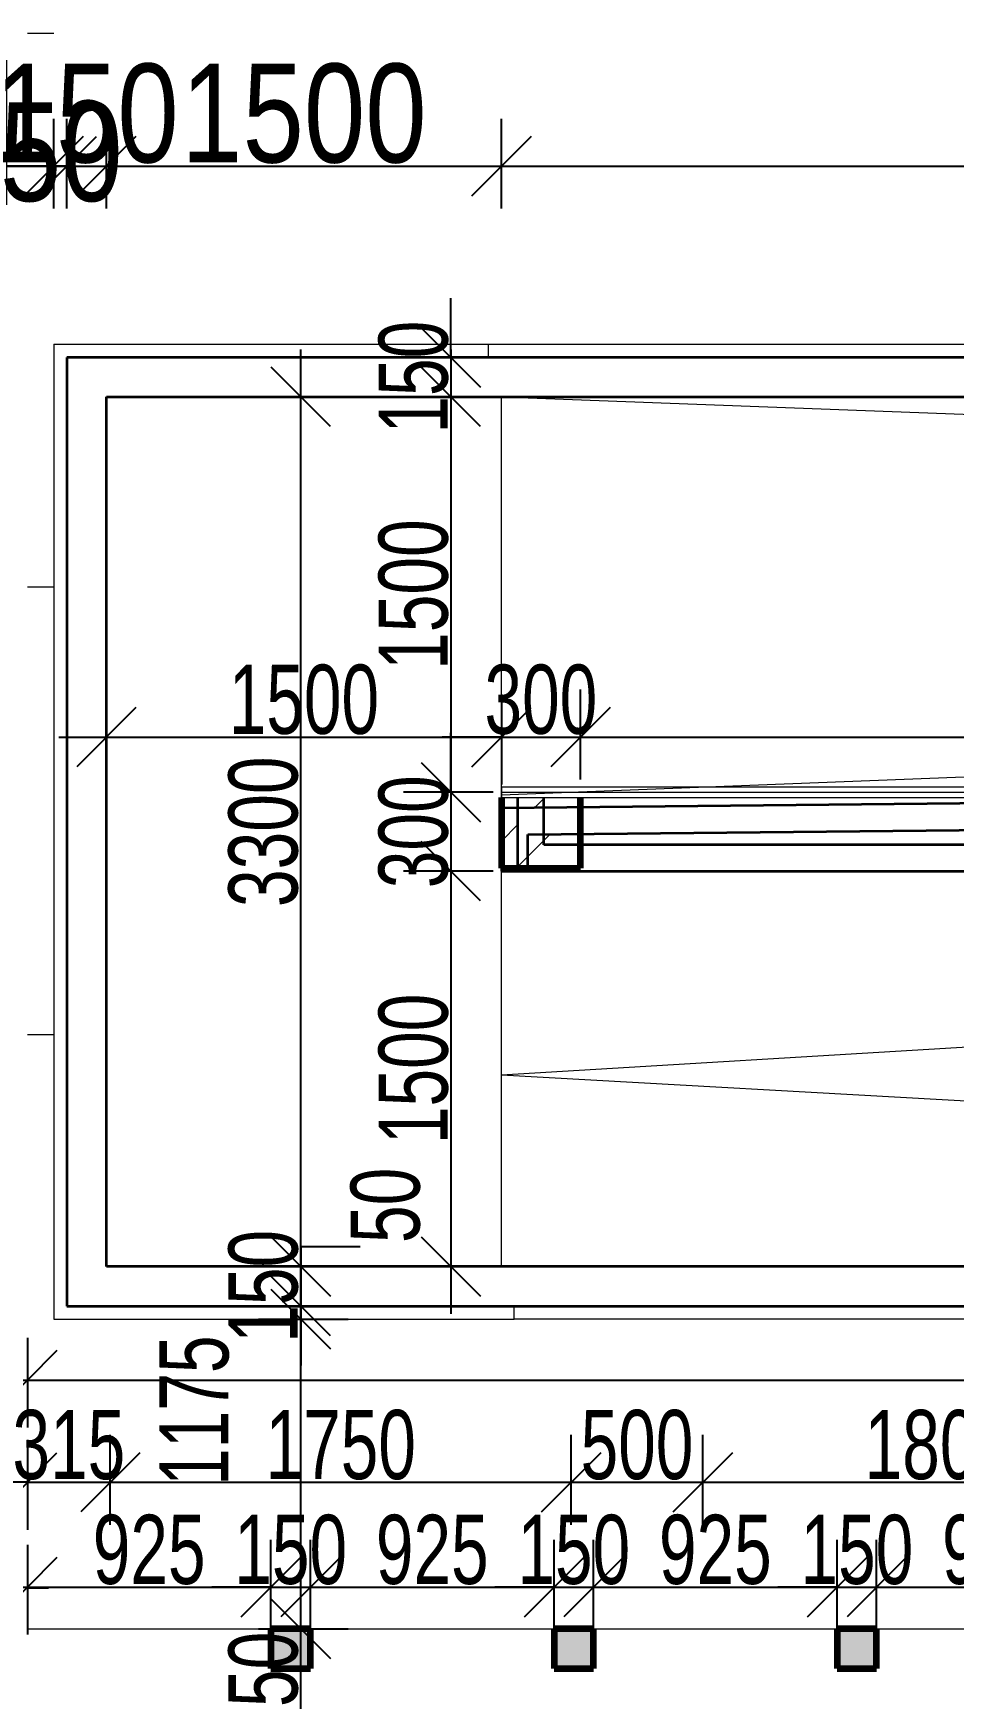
# Model space of a CAD drawing. Header units: millimetres. Extents: x -35190 to 411743, y -233114 to 23872.
# Drawn here: x 139557 to 143052, y 3459 to 9779 of the extents above; entities that cross this region are included whole.
import ezdxf

# ---------------------------------------------------------------- set-up
doc = ezdxf.new("R2010")
doc.units = ezdxf.units.MM
for name, color, linetype, lineweight in [('A-ANNO-DIMS', 211, 'Continuous', 9), ('A-DETL-THIN', 151, 'Continuous', 18), ('A-FLOR', 192, 'Continuous', 18), ('A-FLOR-HRAL', 11, 'Continuous', 18), ('A-GLAZ', 151, 'Continuous', 18), ('A-WALL', 113, 'Continuous', 18), ('A-WALL-PATT', 111, 'Continuous', 18), ('Q-CASE', 31, 'Continuous', 18)]:
    doc.layers.add(name, color=color, linetype=linetype, lineweight=lineweight)
doc.styles.add('Arial_3', font='arial.ttf', dxfattribs={"width": 0.8, "height": 375})
doc.styles.add('Arial_8', font='arial.ttf', dxfattribs={"width": 0.7, "height": 262.5})
doc.dimstyles.new('main_4_5mm_1', dxfattribs={"dimscale": 304.8, "dimtxt": 382.597275, "dimasz": 0.738189, "dimexe": 0.590551, "dimexo": 0.0625, "dimgap": 0.024606, "dimtad": 1, "dimdec": 0, "dimzin": 0, "dimdsep": 46, "dimtxsty": 'Arial_3', "dimblk1": 'OBLIQUE', "dimblk2": 'OBLIQUE', "dimsah": 1, "dimcen": 0.09, "dimdle": 0.590551, "dimazin": 0, "dimtfac": 1, "dimtdec": 4, "dimtix": 1, "dimtmove": 1, "dimatfit": 3, "dimfxl": 0.590551, "dimfxlon": 1, "dimtvp": 1, "dimtolj": 1, "dimtzin": 0, "dimarcsym": 2})
doc.dimstyles.new('main_4_5mm_2', dxfattribs={"dimscale": 304.8, "dimtxt": 382.597275, "dimasz": 0.738189, "dimexe": 0.590551, "dimexo": 0.0625, "dimgap": 0.024606, "dimtad": 1, "dimdec": 0, "dimzin": 0, "dimdsep": 46, "dimtxsty": 'Arial_3', "dimblk1": 'OBLIQUE', "dimblk2": 'OBLIQUE', "dimsah": 1, "dimcen": 0.09, "dimdle": 0.590551, "dimazin": 0, "dimtfac": 1, "dimtdec": 4, "dimtix": 1, "dimtmove": 0, "dimatfit": 3, "dimfxl": 0.590551, "dimfxlon": 1, "dimtvp": 1, "dimtolj": 1, "dimtzin": 0, "dimarcsym": 2})
doc.dimstyles.new('small_3_5mm', dxfattribs={"dimscale": 304.8, "dimtxt": 267.818092, "dimasz": 0.738189, "dimexe": 0.590551, "dimexo": 0.0625, "dimgap": 0.024606, "dimtad": 1, "dimdec": 0, "dimzin": 0, "dimdsep": 46, "dimtxsty": 'Arial_8', "dimblk1": 'OBLIQUE', "dimblk2": 'OBLIQUE', "dimsah": 1, "dimcen": 0.09, "dimdle": 0.590551, "dimazin": 0, "dimtfac": 1, "dimtdec": 4, "dimtix": 1, "dimtmove": 0, "dimatfit": 3, "dimfxl": 0.590551, "dimfxlon": 1, "dimtvp": 1, "dimtolj": 1, "dimtzin": 0, "dimarcsym": 2})
doc.dimstyles.new('small_3_5mm_1', dxfattribs={"dimscale": 304.8, "dimtxt": 267.818092, "dimasz": 0.738189, "dimexe": 0.590551, "dimexo": 0.0625, "dimgap": 0.024606, "dimtad": 1, "dimdec": 0, "dimzin": 0, "dimdsep": 46, "dimtxsty": 'Arial_8', "dimblk1": 'OBLIQUE', "dimblk2": 'OBLIQUE', "dimsah": 1, "dimcen": 0.09, "dimdle": 0.590551, "dimazin": 0, "dimtfac": 1, "dimtdec": 4, "dimtix": 1, "dimtmove": 1, "dimatfit": 3, "dimfxl": 0.590551, "dimfxlon": 1, "dimtvp": 1, "dimtolj": 1, "dimtzin": 0, "dimarcsym": 2})

# ---------------------------------------------------------------- blocks, each defined once
blk = doc.blocks.new('Sliding - 2L - SL2_1 X 1_8-416756-FIRST FLOOR')
at = {"layer": 'A-GLAZ'}
for p, q in [((-723.8, 112.5), (-723.8, 212.5)), ((1376.2, 112.5), (1376.2, 212.5)), ((1326.2, 35), (-673.8, 35)), ((-673.8, -35), (1326.2, -35)), ((-723.8, -112.5), (-723.8, -192.5)), ((1376.2, -112.5), (1376.2, -212.5))]:
    blk.add_line(p, q, dxfattribs=at)
at = {"layer": 'A-GLAZ', "lineweight": 25}
for p, q in [((326.2, -75), (326.2, 72.5)), ((-673.8, 35), (-723.8, 35)), ((-673.8, -35), (-673.8, 35)), ((1376.2, 35), (1326.2, 35)), ((1326.2, -35), (1326.2, 35)), ((-723.8, -35), (-673.8, -35)), ((1326.2, -35), (1376.2, -35))]:
    blk.add_line(p, q, dxfattribs=at)
blk = doc.blocks.new('Top Rail Type - Top Rail_Internal_-623587-FIRST FLOOR')
at = {"layer": 'A-FLOR-HRAL'}
for p, q in [((1223.9, 10179.7), (1223.9, 10139.7)), ((1223.9, 10179.7), (21103.9, 10179.7)), ((1223.9, 10139.7), (21103.9, 10139.7))]:
    blk.add_line(p, q, dxfattribs=at)
blk = doc.blocks.new('Casework 2 - Casework 2-644764-FIRST FLOOR')
at = {"layer": 'Q-CASE'}
for p, q in [((-476.1, 11859.7), (1174, 11859.7)), ((-476.1, 11859.7), (-476.1, 8159.7)), ((1174, 11859.7), (21055, 11859.7)), ((1174, 11859.7), (1174, 11809.7)), ((-476.1, 8159.7), (1272.8, 8159.7)), ((1272.8, 8159.7), (1272.8, 8209.7)), ((4696.3, 8159.7), (1272.8, 8159.7))]:
    blk.add_line(p, q, dxfattribs=at)
at = {"layer": 'Q-CASE', "lineweight": 35}
for p, q in [((8805.4, 11809.7), (-426.1, 11809.7)), ((-426.1, 11809.7), (-426.1, 8209.7)), ((-276.1, 8359.7), (-276.1, 11659.7)), ((-276.1, 11659.7), (8805.4, 11659.7)), ((5280.4, 10139.7), (1223.9, 10099.3)), ((1284.6, 10139.7), (1284.6, 9859.7)), ((1385.1, 9959.7), (1385.1, 10139.7)), ((1223.9, 10099.3), (1223.9, 9859.7)), ((1323.9, 9999.8), (8890.4, 10075.1)), ((1323.9, 9859.7), (1323.9, 9999.8)), ((4696.3, 9959.7), (1385.1, 9959.7)), ((1223.9, 9859.7), (1323.9, 9859.7)), ((1284.6, 9859.7), (5198.8, 9859.7)), ((5198.8, 8359.7), (-276.1, 8359.7)), ((-426.1, 8209.7), (4696.3, 8209.7))]:
    blk.add_line(p, q, dxfattribs=at)
blk = doc.blocks.new('_Oblique')
at = {"color": 0, "linetype": 'ByBlock', "lineweight": -2}
blk.add_line((-0.5, -0.5), (0.5, 0.5), dxfattribs=at)
blk = doc.blocks.new('*D4017')
at = {"layer": 'A-ANNO-DIMS', "color": 0, "lineweight": -2, "transparency": 16777216}
for p, q in [((139534.4, 4829.2), (139534.4, 4488.3)), ((147984.4, 4829.2), (147984.4, 4488.3)), ((139354.4, 4668.3), (148164.4, 4668.3))]:
    blk.add_line(p, q, dxfattribs=at)
at = {"layer": 'Defpoints', "color": 0, "transparency": 16777216}
for p in [(139534.4, 4848.3), (147984.4, 4848.3), (147984.4, 4668.3)]:
    blk.add_point(p, dxfattribs=at)
at = {"layer": 'A-ANNO-DIMS', "color": 0, "lineweight": -2, "transparency": 16777216, "xscale": 224.9999999999999, "yscale": 224.9999999999999, "zscale": 224.9999999999999, "rotation": 180}
blk.add_blockref('_Oblique', (139534.4, 4668.3), dxfattribs=at)
at = {"layer": 'A-ANNO-DIMS', "color": 0, "lineweight": -2, "transparency": 16777216, "xscale": 224.9999999999999, "yscale": 224.9999999999999, "zscale": 224.9999999999999}
blk.add_blockref('_Oblique', (147984.4, 4668.3), dxfattribs=at)
at = {"layer": 'A-ANNO-DIMS', "color": 0, "transparency": 16777216, "insert": (143759.4, 4809.8), "char_height": 262.5, "width": 672.429, "attachment_point": 5, "style": 'Arial_8'}
blk.add_mtext('\\A1;8450', dxfattribs=at)
blk = doc.blocks.new('*D4027')
at = {"layer": 'A-ANNO-DIMS', "color": 0, "lineweight": -2, "transparency": 16777216}
for p, q in [((140459.4, 3721.6), (140459.4, 4062.5)), ((139534.4, 4043.5), (139534.4, 3702.5)), ((139354.4, 3882.5), (140639.4, 3882.5))]:
    blk.add_line(p, q, dxfattribs=at)
at = {"layer": 'Defpoints', "color": 0, "transparency": 16777216}
for p in [(139534.4, 4062.5), (140459.4, 3882.5), (140459.4, 3702.5)]:
    blk.add_point(p, dxfattribs=at)
at = {"layer": 'A-ANNO-DIMS', "color": 0, "lineweight": -2, "transparency": 16777216, "xscale": 224.9999999999999, "yscale": 224.9999999999999, "zscale": 224.9999999999999, "rotation": 180}
blk.add_blockref('_Oblique', (139534.4, 3882.5), dxfattribs=at)
at = {"layer": 'A-ANNO-DIMS', "color": 0, "lineweight": -2, "transparency": 16777216, "xscale": 224.9999999999999, "yscale": 224.9999999999999, "zscale": 224.9999999999999}
blk.add_blockref('_Oblique', (140459.4, 3882.5), dxfattribs=at)
at = {"layer": 'A-ANNO-DIMS', "color": 0, "transparency": 16777216, "insert": (139996.9, 4024), "char_height": 262.5, "width": 504.322, "attachment_point": 5, "style": 'Arial_8'}
blk.add_mtext('\\A1;925', dxfattribs=at)
blk = doc.blocks.new('*D4028')
at = {"layer": 'A-ANNO-DIMS', "color": 0, "lineweight": -2, "transparency": 16777216}
for p, q in [((140459.4, 3721.6), (140459.4, 4062.5)), ((140609.4, 3721.6), (140609.4, 4062.5)), ((140459.4, 3882.5), (140234.4, 3882.5)), ((140459.4, 3882.5), (140609.4, 3882.5)), ((140609.4, 3882.5), (140834.4, 3882.5))]:
    blk.add_line(p, q, dxfattribs=at)
at = {"layer": 'Defpoints', "color": 0, "transparency": 16777216}
for p in [(140609.4, 3882.5), (140459.4, 3702.5), (140609.4, 3702.5)]:
    blk.add_point(p, dxfattribs=at)
at = {"layer": 'A-ANNO-DIMS', "color": 0, "lineweight": -2, "transparency": 16777216, "xscale": 224.9999999999999, "yscale": 224.9999999999999, "zscale": 224.9999999999999}
blk.add_blockref('_Oblique', (140459.4, 3882.5), dxfattribs=at)
at = {"layer": 'A-ANNO-DIMS', "color": 0, "lineweight": -2, "transparency": 16777216, "xscale": 224.9999999999999, "yscale": 224.9999999999999, "zscale": 224.9999999999999, "rotation": 180}
blk.add_blockref('_Oblique', (140609.4, 3882.5), dxfattribs=at)
at = {"layer": 'A-ANNO-DIMS', "color": 0, "transparency": 16777216, "insert": (140534.4, 4024), "char_height": 262.5, "width": 504.322, "attachment_point": 5, "style": 'Arial_8'}
blk.add_mtext('\\A1;150', dxfattribs=at)
blk = doc.blocks.new('*D4029')
at = {"layer": 'A-ANNO-DIMS', "color": 0, "lineweight": -2, "transparency": 16777216}
for p, q in [((140609.4, 3721.6), (140609.4, 4062.5)), ((141534.4, 3721.6), (141534.4, 4062.5)), ((140429.4, 3882.5), (141714.4, 3882.5))]:
    blk.add_line(p, q, dxfattribs=at)
at = {"layer": 'Defpoints', "color": 0, "transparency": 16777216}
for p in [(141534.4, 3882.5), (140609.4, 3702.5), (141534.4, 3702.5)]:
    blk.add_point(p, dxfattribs=at)
at = {"layer": 'A-ANNO-DIMS', "color": 0, "lineweight": -2, "transparency": 16777216, "xscale": 224.9999999999999, "yscale": 224.9999999999999, "zscale": 224.9999999999999, "rotation": 180}
blk.add_blockref('_Oblique', (140609.4, 3882.5), dxfattribs=at)
at = {"layer": 'A-ANNO-DIMS', "color": 0, "lineweight": -2, "transparency": 16777216, "xscale": 224.9999999999999, "yscale": 224.9999999999999, "zscale": 224.9999999999999}
blk.add_blockref('_Oblique', (141534.4, 3882.5), dxfattribs=at)
at = {"layer": 'A-ANNO-DIMS', "color": 0, "transparency": 16777216, "insert": (141071.9, 4024), "char_height": 262.5, "width": 504.322, "attachment_point": 5, "style": 'Arial_8'}
blk.add_mtext('\\A1;925', dxfattribs=at)
blk = doc.blocks.new('*D4030')
at = {"layer": 'A-ANNO-DIMS', "color": 0, "lineweight": -2, "transparency": 16777216}
for p, q in [((141534.4, 3721.6), (141534.4, 4062.5)), ((141684.4, 3721.6), (141684.4, 4062.5)), ((141534.4, 3882.5), (141309.4, 3882.5)), ((141534.4, 3882.5), (141684.4, 3882.5)), ((141684.4, 3882.5), (141909.4, 3882.5))]:
    blk.add_line(p, q, dxfattribs=at)
at = {"layer": 'Defpoints', "color": 0, "transparency": 16777216}
for p in [(141684.4, 3882.5), (141534.4, 3702.5), (141684.4, 3702.5)]:
    blk.add_point(p, dxfattribs=at)
at = {"layer": 'A-ANNO-DIMS', "color": 0, "lineweight": -2, "transparency": 16777216, "xscale": 224.9999999999999, "yscale": 224.9999999999999, "zscale": 224.9999999999999}
blk.add_blockref('_Oblique', (141534.4, 3882.5), dxfattribs=at)
at = {"layer": 'A-ANNO-DIMS', "color": 0, "lineweight": -2, "transparency": 16777216, "xscale": 224.9999999999999, "yscale": 224.9999999999999, "zscale": 224.9999999999999, "rotation": 180}
blk.add_blockref('_Oblique', (141684.4, 3882.5), dxfattribs=at)
at = {"layer": 'A-ANNO-DIMS', "color": 0, "transparency": 16777216, "insert": (141609.4, 4024), "char_height": 262.5, "width": 504.322, "attachment_point": 5, "style": 'Arial_8'}
blk.add_mtext('\\A1;150', dxfattribs=at)
blk = doc.blocks.new('*D4031')
at = {"layer": 'A-ANNO-DIMS', "color": 0, "lineweight": -2, "transparency": 16777216}
for p, q in [((141684.4, 3721.6), (141684.4, 4062.5)), ((142609.4, 3721.6), (142609.4, 4062.5)), ((141504.4, 3882.5), (142789.4, 3882.5))]:
    blk.add_line(p, q, dxfattribs=at)
at = {"layer": 'Defpoints', "color": 0, "transparency": 16777216}
for p in [(142609.4, 3882.5), (141684.4, 3702.5), (142609.4, 3702.5)]:
    blk.add_point(p, dxfattribs=at)
at = {"layer": 'A-ANNO-DIMS', "color": 0, "lineweight": -2, "transparency": 16777216, "xscale": 224.9999999999999, "yscale": 224.9999999999999, "zscale": 224.9999999999999, "rotation": 180}
blk.add_blockref('_Oblique', (141684.4, 3882.5), dxfattribs=at)
at = {"layer": 'A-ANNO-DIMS', "color": 0, "lineweight": -2, "transparency": 16777216, "xscale": 224.9999999999999, "yscale": 224.9999999999999, "zscale": 224.9999999999999}
blk.add_blockref('_Oblique', (142609.4, 3882.5), dxfattribs=at)
at = {"layer": 'A-ANNO-DIMS', "color": 0, "transparency": 16777216, "insert": (142146.9, 4024), "char_height": 262.5, "width": 504.322, "attachment_point": 5, "style": 'Arial_8'}
blk.add_mtext('\\A1;925', dxfattribs=at)
blk = doc.blocks.new('*D4032')
at = {"layer": 'A-ANNO-DIMS', "color": 0, "lineweight": -2, "transparency": 16777216}
for p, q in [((142609.4, 3721.6), (142609.4, 4062.5)), ((142759.4, 3721.6), (142759.4, 4062.5)), ((142609.4, 3882.5), (142384.4, 3882.5)), ((142609.4, 3882.5), (142759.4, 3882.5)), ((142759.4, 3882.5), (142984.4, 3882.5))]:
    blk.add_line(p, q, dxfattribs=at)
at = {"layer": 'Defpoints', "color": 0, "transparency": 16777216}
for p in [(142759.4, 3882.5), (142609.4, 3702.5), (142759.4, 3702.5)]:
    blk.add_point(p, dxfattribs=at)
at = {"layer": 'A-ANNO-DIMS', "color": 0, "lineweight": -2, "transparency": 16777216, "xscale": 224.9999999999999, "yscale": 224.9999999999999, "zscale": 224.9999999999999}
blk.add_blockref('_Oblique', (142609.4, 3882.5), dxfattribs=at)
at = {"layer": 'A-ANNO-DIMS', "color": 0, "lineweight": -2, "transparency": 16777216, "xscale": 224.9999999999999, "yscale": 224.9999999999999, "zscale": 224.9999999999999, "rotation": 180}
blk.add_blockref('_Oblique', (142759.4, 3882.5), dxfattribs=at)
at = {"layer": 'A-ANNO-DIMS', "color": 0, "transparency": 16777216, "insert": (142684.4, 4024), "char_height": 262.5, "width": 504.322, "attachment_point": 5, "style": 'Arial_8'}
blk.add_mtext('\\A1;150', dxfattribs=at)
blk = doc.blocks.new('*D4033')
at = {"layer": 'A-ANNO-DIMS', "color": 0, "lineweight": -2, "transparency": 16777216}
for p, q in [((142759.4, 3721.6), (142759.4, 4062.5)), ((143684.4, 3721.6), (143684.4, 4062.5)), ((142579.4, 3882.5), (143864.4, 3882.5))]:
    blk.add_line(p, q, dxfattribs=at)
at = {"layer": 'Defpoints', "color": 0, "transparency": 16777216}
for p in [(143684.4, 3882.5), (142759.4, 3702.5), (143684.4, 3702.5)]:
    blk.add_point(p, dxfattribs=at)
at = {"layer": 'A-ANNO-DIMS', "color": 0, "lineweight": -2, "transparency": 16777216, "xscale": 224.9999999999999, "yscale": 224.9999999999999, "zscale": 224.9999999999999, "rotation": 180}
blk.add_blockref('_Oblique', (142759.4, 3882.5), dxfattribs=at)
at = {"layer": 'A-ANNO-DIMS', "color": 0, "lineweight": -2, "transparency": 16777216, "xscale": 224.9999999999999, "yscale": 224.9999999999999, "zscale": 224.9999999999999}
blk.add_blockref('_Oblique', (143684.4, 3882.5), dxfattribs=at)
at = {"layer": 'A-ANNO-DIMS', "color": 0, "transparency": 16777216, "insert": (143221.9, 4024), "char_height": 262.5, "width": 504.322, "attachment_point": 5, "style": 'Arial_8'}
blk.add_mtext('\\A1;925', dxfattribs=at)
blk = doc.blocks.new('*D4042')
at = {"layer": 'A-ANNO-DIMS', "color": 0, "lineweight": -2, "transparency": 16777216}
for p, q in [((139534.4, 4441.3), (139534.4, 4100.4)), ((139849.4, 4119.4), (139849.4, 4460.4)), ((139534.4, 4280.4), (139309.4, 4280.4)), ((139534.4, 4280.4), (139849.4, 4280.4)), ((139849.4, 4280.4), (140074.4, 4280.4))]:
    blk.add_line(p, q, dxfattribs=at)
at = {"layer": 'Defpoints', "color": 0, "transparency": 16777216}
for p in [(139534.4, 4460.4), (139849.4, 4280.4), (139849.4, 4100.4)]:
    blk.add_point(p, dxfattribs=at)
at = {"layer": 'A-ANNO-DIMS', "color": 0, "lineweight": -2, "transparency": 16777216, "xscale": 224.9999999999999, "yscale": 224.9999999999999, "zscale": 224.9999999999999}
blk.add_blockref('_Oblique', (139534.4, 4280.4), dxfattribs=at)
at = {"layer": 'A-ANNO-DIMS', "color": 0, "lineweight": -2, "transparency": 16777216, "xscale": 224.9999999999999, "yscale": 224.9999999999999, "zscale": 224.9999999999999, "rotation": 180}
blk.add_blockref('_Oblique', (139849.4, 4280.4), dxfattribs=at)
at = {"layer": 'A-ANNO-DIMS', "color": 0, "transparency": 16777216, "insert": (139691.9, 4422), "char_height": 262.5, "width": 504.322, "attachment_point": 5, "style": 'Arial_8'}
blk.add_mtext('\\A1;315', dxfattribs=at)
blk = doc.blocks.new('*D4043')
at = {"layer": 'A-ANNO-DIMS', "color": 0, "lineweight": -2, "transparency": 16777216}
for p, q in [((139849.4, 4119.4), (139849.4, 4460.4)), ((141599.4, 4119.4), (141599.4, 4460.4)), ((139669.4, 4280.4), (141779.4, 4280.4))]:
    blk.add_line(p, q, dxfattribs=at)
at = {"layer": 'Defpoints', "color": 0, "transparency": 16777216}
for p in [(141599.4, 4280.4), (139849.4, 4100.4), (141599.4, 4100.4)]:
    blk.add_point(p, dxfattribs=at)
at = {"layer": 'A-ANNO-DIMS', "color": 0, "lineweight": -2, "transparency": 16777216, "xscale": 224.9999999999999, "yscale": 224.9999999999999, "zscale": 224.9999999999999, "rotation": 180}
blk.add_blockref('_Oblique', (139849.4, 4280.4), dxfattribs=at)
at = {"layer": 'A-ANNO-DIMS', "color": 0, "lineweight": -2, "transparency": 16777216, "xscale": 224.9999999999999, "yscale": 224.9999999999999, "zscale": 224.9999999999999}
blk.add_blockref('_Oblique', (141599.4, 4280.4), dxfattribs=at)
at = {"layer": 'A-ANNO-DIMS', "color": 0, "transparency": 16777216, "insert": (140724.4, 4421.9), "char_height": 262.5, "width": 672.429, "attachment_point": 5, "style": 'Arial_8'}
blk.add_mtext('\\A1;1750', dxfattribs=at)
blk = doc.blocks.new('*D4044')
at = {"layer": 'A-ANNO-DIMS', "color": 0, "lineweight": -2, "transparency": 16777216}
for p, q in [((141599.4, 4119.4), (141599.4, 4460.4)), ((142099.4, 4119.4), (142099.4, 4460.4)), ((141419.4, 4280.4), (142279.4, 4280.4))]:
    blk.add_line(p, q, dxfattribs=at)
at = {"layer": 'Defpoints', "color": 0, "transparency": 16777216}
for p in [(142099.4, 4280.4), (141599.4, 4100.4), (142099.4, 4100.4)]:
    blk.add_point(p, dxfattribs=at)
at = {"layer": 'A-ANNO-DIMS', "color": 0, "lineweight": -2, "transparency": 16777216, "xscale": 224.9999999999999, "yscale": 224.9999999999999, "zscale": 224.9999999999999, "rotation": 180}
blk.add_blockref('_Oblique', (141599.4, 4280.4), dxfattribs=at)
at = {"layer": 'A-ANNO-DIMS', "color": 0, "lineweight": -2, "transparency": 16777216, "xscale": 224.9999999999999, "yscale": 224.9999999999999, "zscale": 224.9999999999999}
blk.add_blockref('_Oblique', (142099.4, 4280.4), dxfattribs=at)
at = {"layer": 'A-ANNO-DIMS', "color": 0, "transparency": 16777216, "insert": (141849.4, 4421.9), "char_height": 262.5, "width": 504.322, "attachment_point": 5, "style": 'Arial_8'}
blk.add_mtext('\\A1;500', dxfattribs=at)
blk = doc.blocks.new('*D4045')
at = {"layer": 'A-ANNO-DIMS', "color": 0, "lineweight": -2, "transparency": 16777216}
for p, q in [((142099.4, 4119.4), (142099.4, 4460.4)), ((143899.4, 4119.4), (143899.4, 4460.4)), ((141919.4, 4280.4), (144079.4, 4280.4))]:
    blk.add_line(p, q, dxfattribs=at)
at = {"layer": 'Defpoints', "color": 0, "transparency": 16777216}
for p in [(143899.4, 4280.4), (142099.4, 4100.4), (143899.4, 4100.4)]:
    blk.add_point(p, dxfattribs=at)
at = {"layer": 'A-ANNO-DIMS', "color": 0, "lineweight": -2, "transparency": 16777216, "xscale": 224.9999999999999, "yscale": 224.9999999999999, "zscale": 224.9999999999999, "rotation": 180}
blk.add_blockref('_Oblique', (142099.4, 4280.4), dxfattribs=at)
at = {"layer": 'A-ANNO-DIMS', "color": 0, "lineweight": -2, "transparency": 16777216, "xscale": 224.9999999999999, "yscale": 224.9999999999999, "zscale": 224.9999999999999}
blk.add_blockref('_Oblique', (143899.4, 4280.4), dxfattribs=at)
at = {"layer": 'A-ANNO-DIMS', "color": 0, "transparency": 16777216, "insert": (142999.4, 4421.9), "char_height": 262.5, "width": 672.429, "attachment_point": 5, "style": 'Arial_8'}
blk.add_mtext('\\A1;1800', dxfattribs=at)
blk = doc.blocks.new('*D4049')
at = {"layer": 'A-ANNO-DIMS', "color": 0, "lineweight": -2, "transparency": 16777216}
for p, q in [((139634.4, 9114.1), (139634.4, 9455)), ((139684.4, 9114.1), (139684.4, 9455)), ((139454.4, 9275), (139864.4, 9275))]:
    blk.add_line(p, q, dxfattribs=at)
at = {"layer": 'Defpoints', "color": 0, "transparency": 16777216}
for p in [(139684.4, 9275), (139634.4, 9095), (139684.4, 9095)]:
    blk.add_point(p, dxfattribs=at)
at = {"layer": 'A-ANNO-DIMS', "color": 0, "lineweight": -2, "transparency": 16777216, "xscale": 224.9999999999999, "yscale": 224.9999999999999, "zscale": 224.9999999999999, "rotation": 180}
blk.add_blockref('_Oblique', (139634.4, 9275), dxfattribs=at)
at = {"layer": 'A-ANNO-DIMS', "color": 0, "lineweight": -2, "transparency": 16777216, "xscale": 224.9999999999999, "yscale": 224.9999999999999, "zscale": 224.9999999999999}
blk.add_blockref('_Oblique', (139684.4, 9275), dxfattribs=at)
at = {"layer": 'A-ANNO-DIMS', "color": 0, "transparency": 16777216, "insert": (139429.8, 9517.5), "char_height": 375, "width": 550.94, "attachment_point": 1, "line_spacing_factor": 0.941778, "style": 'Arial_3'}
blk.add_mtext('\\A1;50', dxfattribs=at)
blk = doc.blocks.new('*D4050')
at = {"layer": 'A-ANNO-DIMS', "color": 0, "lineweight": -2, "transparency": 16777216}
for p, q in [((139684.4, 9114.1), (139684.4, 9455)), ((139834.4, 9114.1), (139834.4, 9455)), ((139684.4, 9275), (139459.4, 9275)), ((139684.4, 9275), (139834.4, 9275)), ((139834.4, 9275), (140059.4, 9275))]:
    blk.add_line(p, q, dxfattribs=at)
at = {"layer": 'Defpoints', "color": 0, "transparency": 16777216}
for p in [(139834.4, 9275), (139684.4, 9095), (139834.4, 9095)]:
    blk.add_point(p, dxfattribs=at)
at = {"layer": 'A-ANNO-DIMS', "color": 0, "lineweight": -2, "transparency": 16777216, "xscale": 224.9999999999999, "yscale": 224.9999999999999, "zscale": 224.9999999999999}
blk.add_blockref('_Oblique', (139684.4, 9275), dxfattribs=at)
at = {"layer": 'A-ANNO-DIMS', "color": 0, "lineweight": -2, "transparency": 16777216, "xscale": 224.9999999999999, "yscale": 224.9999999999999, "zscale": 224.9999999999999, "rotation": 180}
blk.add_blockref('_Oblique', (139834.4, 9275), dxfattribs=at)
at = {"layer": 'A-ANNO-DIMS', "color": 0, "transparency": 16777216, "insert": (139759.4, 9474), "char_height": 375, "width": 826.41, "attachment_point": 5, "style": 'Arial_3'}
blk.add_mtext('\\A1;150', dxfattribs=at)
blk = doc.blocks.new('*D4051')
at = {"layer": 'A-ANNO-DIMS', "color": 0, "lineweight": -2, "transparency": 16777216}
for p, q in [((139834.4, 9114.1), (139834.4, 9455)), ((141334.4, 9114.1), (141334.4, 9455)), ((139654.4, 9275), (141514.4, 9275))]:
    blk.add_line(p, q, dxfattribs=at)
at = {"layer": 'Defpoints', "color": 0, "transparency": 16777216}
for p in [(141334.4, 9275), (139834.4, 9095), (141334.4, 9095)]:
    blk.add_point(p, dxfattribs=at)
at = {"layer": 'A-ANNO-DIMS', "color": 0, "lineweight": -2, "transparency": 16777216, "xscale": 224.9999999999999, "yscale": 224.9999999999999, "zscale": 224.9999999999999, "rotation": 180}
blk.add_blockref('_Oblique', (139834.4, 9275), dxfattribs=at)
at = {"layer": 'A-ANNO-DIMS', "color": 0, "lineweight": -2, "transparency": 16777216, "xscale": 224.9999999999999, "yscale": 224.9999999999999, "zscale": 224.9999999999999}
blk.add_blockref('_Oblique', (141334.4, 9275), dxfattribs=at)
at = {"layer": 'A-ANNO-DIMS', "color": 0, "transparency": 16777216, "insert": (140584.4, 9474), "char_height": 375, "width": 1101.88, "attachment_point": 5, "style": 'Arial_3'}
blk.add_mtext('\\A1;1500', dxfattribs=at)
blk = doc.blocks.new('*D4052')
at = {"layer": 'A-ANNO-DIMS', "color": 0, "lineweight": -2, "transparency": 16777216}
for p, q in [((141334.4, 9114.1), (141334.4, 9455)), ((161214.4, 9114.1), (161214.4, 9455)), ((141154.4, 9275), (161394.4, 9275))]:
    blk.add_line(p, q, dxfattribs=at)
at = {"layer": 'Defpoints', "color": 0, "transparency": 16777216}
for p in [(161214.4, 9275), (141334.4, 9095), (161214.4, 9095)]:
    blk.add_point(p, dxfattribs=at)
at = {"layer": 'A-ANNO-DIMS', "color": 0, "lineweight": -2, "transparency": 16777216, "xscale": 224.9999999999999, "yscale": 224.9999999999999, "zscale": 224.9999999999999, "rotation": 180}
blk.add_blockref('_Oblique', (141334.4, 9275), dxfattribs=at)
at = {"layer": 'A-ANNO-DIMS', "color": 0, "lineweight": -2, "transparency": 16777216, "xscale": 224.9999999999999, "yscale": 224.9999999999999, "zscale": 224.9999999999999}
blk.add_blockref('_Oblique', (161214.4, 9275), dxfattribs=at)
at = {"layer": 'A-ANNO-DIMS', "color": 0, "transparency": 16777216, "insert": (151274.4, 9474), "char_height": 375, "width": 1377.35, "attachment_point": 5, "style": 'Arial_3'}
blk.add_mtext('\\A1;19880', dxfattribs=at)
blk = doc.blocks.new('*D4055')
at = {"layer": 'A-ANNO-DIMS', "color": 0, "lineweight": -2, "transparency": 16777216}
for p, q in [((141142.7, 8549.3), (141142.7, 8774.3)), ((141303.6, 8549.3), (140962.7, 8549.3)), ((141142.7, 8549.3), (141142.7, 8399.3)), ((141303.6, 8399.3), (140962.7, 8399.3)), ((141142.7, 8399.3), (141142.7, 8174.3))]:
    blk.add_line(p, q, dxfattribs=at)
at = {"layer": 'Defpoints', "color": 0, "transparency": 16777216}
for p in [(141322.7, 8549.3), (141142.7, 8399.3), (141322.7, 8399.3)]:
    blk.add_point(p, dxfattribs=at)
at = {"layer": 'A-ANNO-DIMS', "color": 0, "lineweight": -2, "transparency": 16777216, "xscale": 224.9999999999999, "yscale": 224.9999999999999, "zscale": 224.9999999999999}
for p, rotation in [((141142.7, 8549.3), 270), ((141142.7, 8399.3), 90)]:
    blk.add_blockref('_Oblique', p, dxfattribs=dict(at, rotation=rotation))
at = {"layer": 'A-ANNO-DIMS', "color": 0, "transparency": 16777216, "insert": (141001.2, 8474.3), "char_height": 262.5, "width": 504.322, "attachment_point": 5, "rotation": 90, "style": 'Arial_8'}
blk.add_mtext('\\A1;150', dxfattribs=at)
blk = doc.blocks.new('*D4056')
at = {"layer": 'A-ANNO-DIMS', "color": 0, "lineweight": -2, "transparency": 16777216}
for p, q in [((141142.7, 8579.3), (141142.7, 6719.3)), ((141303.6, 8399.3), (140962.7, 8399.3)), ((141303.6, 6899.3), (140962.7, 6899.3))]:
    blk.add_line(p, q, dxfattribs=at)
at = {"layer": 'Defpoints', "color": 0, "transparency": 16777216}
for p in [(141322.7, 8399.3), (141142.7, 6899.3), (141322.7, 6899.3)]:
    blk.add_point(p, dxfattribs=at)
at = {"layer": 'A-ANNO-DIMS', "color": 0, "lineweight": -2, "transparency": 16777216, "xscale": 224.9999999999999, "yscale": 224.9999999999999, "zscale": 224.9999999999999}
for p, rotation in [((141142.7, 8399.3), 90), ((141142.7, 6899.3), 270)]:
    blk.add_blockref('_Oblique', p, dxfattribs=dict(at, rotation=rotation))
at = {"layer": 'A-ANNO-DIMS', "color": 0, "transparency": 16777216, "insert": (141001.2, 7649.3), "char_height": 262.5, "width": 672.429, "attachment_point": 5, "rotation": 90, "style": 'Arial_8'}
blk.add_mtext('\\A1;1500', dxfattribs=at)
blk = doc.blocks.new('*D4057')
at = {"layer": 'A-ANNO-DIMS', "color": 0, "lineweight": -2, "transparency": 16777216}
for p, q in [((141142.7, 6899.3), (141142.7, 7124.3)), ((141303.6, 6899.3), (140962.7, 6899.3)), ((141142.7, 6899.3), (141142.7, 6599.3)), ((141303.6, 6599.3), (140962.7, 6599.3)), ((141142.7, 6599.3), (141142.7, 6374.3))]:
    blk.add_line(p, q, dxfattribs=at)
at = {"layer": 'Defpoints', "color": 0, "transparency": 16777216}
for p in [(141322.7, 6899.3), (141142.7, 6599.3), (141322.7, 6599.3)]:
    blk.add_point(p, dxfattribs=at)
at = {"layer": 'A-ANNO-DIMS', "color": 0, "lineweight": -2, "transparency": 16777216, "xscale": 224.9999999999999, "yscale": 224.9999999999999, "zscale": 224.9999999999999}
for p, rotation in [((141142.7, 6899.3), 270), ((141142.7, 6599.3), 90)]:
    blk.add_blockref('_Oblique', p, dxfattribs=dict(at, rotation=rotation))
at = {"layer": 'A-ANNO-DIMS', "color": 0, "transparency": 16777216, "insert": (141001.1, 6749.3), "char_height": 262.5, "width": 504.322, "attachment_point": 5, "rotation": 90, "style": 'Arial_8'}
blk.add_mtext('\\A1;300', dxfattribs=at)
blk = doc.blocks.new('*D4058')
at = {"layer": 'A-ANNO-DIMS', "color": 0, "lineweight": -2, "transparency": 16777216}
for p, q in [((141142.7, 6779.3), (141142.7, 4919.3)), ((141303.6, 6599.3), (140962.7, 6599.3)), ((141303.6, 5099.3), (140962.7, 5099.3))]:
    blk.add_line(p, q, dxfattribs=at)
at = {"layer": 'Defpoints', "color": 0, "transparency": 16777216}
for p in [(141322.7, 6599.3), (141142.7, 5099.3), (141322.7, 5099.3)]:
    blk.add_point(p, dxfattribs=at)
at = {"layer": 'A-ANNO-DIMS', "color": 0, "lineweight": -2, "transparency": 16777216, "xscale": 224.9999999999999, "yscale": 224.9999999999999, "zscale": 224.9999999999999}
for p, rotation in [((141142.7, 6599.3), 90), ((141142.7, 5099.3), 270)]:
    blk.add_blockref('_Oblique', p, dxfattribs=dict(at, rotation=rotation))
at = {"layer": 'A-ANNO-DIMS', "color": 0, "transparency": 16777216, "insert": (141001.2, 5849.3), "char_height": 262.5, "width": 672.429, "attachment_point": 5, "rotation": 90, "style": 'Arial_8'}
blk.add_mtext('\\A1;1500', dxfattribs=at)
blk = doc.blocks.new('*D4059')
at = {"layer": 'A-ANNO-DIMS', "color": 0, "lineweight": -2, "transparency": 16777216}
for p, q in [((140572.7, 3094.3), (140572.7, 3904.3)), ((140411.8, 3724.3), (140752.7, 3724.3)), ((140411.8, 3274.3), (140752.7, 3274.3))]:
    blk.add_line(p, q, dxfattribs=at)
at = {"layer": 'Defpoints', "color": 0, "transparency": 16777216}
for p in [(140392.7, 3724.3), (140572.7, 3724.3), (140392.7, 3274.3)]:
    blk.add_point(p, dxfattribs=at)
at = {"layer": 'A-ANNO-DIMS', "color": 0, "lineweight": -2, "transparency": 16777216, "xscale": 224.9999999999999, "yscale": 224.9999999999999, "zscale": 224.9999999999999}
for p, rotation in [((140572.7, 3724.3), 90), ((140572.7, 3274.3), 270)]:
    blk.add_blockref('_Oblique', p, dxfattribs=dict(at, rotation=rotation))
at = {"layer": 'A-ANNO-DIMS', "color": 0, "transparency": 16777216, "insert": (140431.2, 3499.3), "char_height": 262.5, "width": 504.322, "attachment_point": 5, "rotation": 90, "style": 'Arial_8'}
blk.add_mtext('\\A1;450', dxfattribs=at)
blk = doc.blocks.new('*D4060')
at = {"layer": 'A-ANNO-DIMS', "color": 0, "lineweight": -2, "transparency": 16777216}
for p, q in [((140572.7, 3544.3), (140572.7, 5079.3)), ((140411.8, 4899.3), (140752.7, 4899.3)), ((140411.8, 3724.3), (140752.7, 3724.3))]:
    blk.add_line(p, q, dxfattribs=at)
at = {"layer": 'Defpoints', "color": 0, "transparency": 16777216}
for p in [(140392.7, 4899.3), (140572.7, 4899.3), (140392.7, 3724.3)]:
    blk.add_point(p, dxfattribs=at)
at = {"layer": 'A-ANNO-DIMS', "color": 0, "lineweight": -2, "transparency": 16777216, "xscale": 224.9999999999999, "yscale": 224.9999999999999, "zscale": 224.9999999999999}
for p, rotation in [((140572.7, 4899.3), 90), ((140572.7, 3724.3), 270)]:
    blk.add_blockref('_Oblique', p, dxfattribs=dict(at, rotation=rotation))
at = {"layer": 'A-ANNO-DIMS', "color": 0, "transparency": 16777216, "insert": (140035.6, 4266.7), "char_height": 262.5, "width": 672.429, "attachment_point": 1, "rotation": 90, "line_spacing_factor": 0.941778, "style": 'Arial_8'}
blk.add_mtext('\\A1;1175', dxfattribs=at)
blk = doc.blocks.new('*D4061')
at = {"layer": 'A-ANNO-DIMS', "color": 0, "lineweight": -2, "transparency": 16777216}
for p, q in [((140797.7, 5174.3), (140572.7, 5174.3)), ((140572.7, 5174.3), (140572.7, 4949.3)), ((140572.7, 4719.3), (140572.7, 5129.3)), ((140411.8, 4949.3), (140752.7, 4949.3)), ((140411.8, 4899.3), (140752.7, 4899.3))]:
    blk.add_line(p, q, dxfattribs=at)
at = {"layer": 'Defpoints', "color": 0, "transparency": 16777216}
for p in [(140392.7, 4949.3), (140572.7, 4949.3), (140392.7, 4899.3)]:
    blk.add_point(p, dxfattribs=at)
at = {"layer": 'A-ANNO-DIMS', "color": 0, "lineweight": -2, "transparency": 16777216, "xscale": 224.9999999999999, "yscale": 224.9999999999999, "zscale": 224.9999999999999}
for p, rotation in [((140572.7, 4949.3), 90), ((140572.7, 4899.3), 270)]:
    blk.add_blockref('_Oblique', p, dxfattribs=dict(at, rotation=rotation))
at = {"layer": 'A-ANNO-DIMS', "color": 0, "transparency": 16777216, "insert": (140761.5, 5188.7), "char_height": 262.5, "width": 336.215, "attachment_point": 1, "rotation": 90, "line_spacing_factor": 0.941778, "style": 'Arial_8'}
blk.add_mtext('\\A1;50', dxfattribs=at)
blk = doc.blocks.new('*D4062')
at = {"layer": 'A-ANNO-DIMS', "color": 0, "lineweight": -2, "transparency": 16777216}
for p, q in [((140572.7, 5099.3), (140572.7, 5324.3)), ((140411.8, 5099.3), (140752.7, 5099.3)), ((140572.7, 4949.3), (140572.7, 5099.3)), ((140411.8, 4949.3), (140752.7, 4949.3)), ((140572.7, 4949.3), (140572.7, 4724.3))]:
    blk.add_line(p, q, dxfattribs=at)
at = {"layer": 'Defpoints', "color": 0, "transparency": 16777216}
for p in [(140392.7, 5099.3), (140572.7, 5099.3), (140392.7, 4949.3)]:
    blk.add_point(p, dxfattribs=at)
at = {"layer": 'A-ANNO-DIMS', "color": 0, "lineweight": -2, "transparency": 16777216, "xscale": 224.9999999999999, "yscale": 224.9999999999999, "zscale": 224.9999999999999}
for p, rotation in [((140572.7, 5099.3), 270), ((140572.7, 4949.3), 90)]:
    blk.add_blockref('_Oblique', p, dxfattribs=dict(at, rotation=rotation))
at = {"layer": 'A-ANNO-DIMS', "color": 0, "transparency": 16777216, "insert": (140431.2, 5024.3), "char_height": 262.5, "width": 504.322, "attachment_point": 5, "rotation": 90, "style": 'Arial_8'}
blk.add_mtext('\\A1;150', dxfattribs=at)
blk = doc.blocks.new('*D4063')
at = {"layer": 'A-ANNO-DIMS', "color": 0, "lineweight": -2, "transparency": 16777216}
for p, q in [((140572.7, 4919.3), (140572.7, 8579.3)), ((140411.8, 8399.3), (140752.7, 8399.3)), ((140411.8, 5099.3), (140752.7, 5099.3))]:
    blk.add_line(p, q, dxfattribs=at)
at = {"layer": 'Defpoints', "color": 0, "transparency": 16777216}
for p in [(140392.7, 8399.3), (140572.7, 8399.3), (140392.7, 5099.3)]:
    blk.add_point(p, dxfattribs=at)
at = {"layer": 'A-ANNO-DIMS', "color": 0, "lineweight": -2, "transparency": 16777216, "xscale": 224.9999999999999, "yscale": 224.9999999999999, "zscale": 224.9999999999999}
for p, rotation in [((140572.7, 8399.3), 90), ((140572.7, 5099.3), 270)]:
    blk.add_blockref('_Oblique', p, dxfattribs=dict(at, rotation=rotation))
at = {"layer": 'A-ANNO-DIMS', "color": 0, "transparency": 16777216, "insert": (140431.1, 6749.3), "char_height": 262.5, "width": 672.429, "attachment_point": 5, "rotation": 90, "style": 'Arial_8'}
blk.add_mtext('\\A1;3300', dxfattribs=at)
blk = doc.blocks.new('*D4181')
at = {"layer": 'A-ANNO-DIMS', "color": 0, "lineweight": -2, "transparency": 16777216}
for p, q in [((139834.4, 7269.6), (139834.4, 6928.6)), ((141334.4, 7269.6), (141334.4, 6928.6)), ((139654.4, 7108.6), (141514.4, 7108.6))]:
    blk.add_line(p, q, dxfattribs=at)
at = {"layer": 'Defpoints', "color": 0, "transparency": 16777216}
for p in [(139834.4, 7288.6), (141334.4, 7288.6), (141334.4, 7108.6)]:
    blk.add_point(p, dxfattribs=at)
at = {"layer": 'A-ANNO-DIMS', "color": 0, "lineweight": -2, "transparency": 16777216, "xscale": 224.9999999999999, "yscale": 224.9999999999999, "zscale": 224.9999999999999, "rotation": 180}
blk.add_blockref('_Oblique', (139834.4, 7108.6), dxfattribs=at)
at = {"layer": 'A-ANNO-DIMS', "color": 0, "lineweight": -2, "transparency": 16777216, "xscale": 224.9999999999999, "yscale": 224.9999999999999, "zscale": 224.9999999999999}
blk.add_blockref('_Oblique', (141334.4, 7108.6), dxfattribs=at)
at = {"layer": 'A-ANNO-DIMS', "color": 0, "transparency": 16777216, "insert": (140584.4, 7250.2), "char_height": 262.5, "width": 672.429, "attachment_point": 5, "style": 'Arial_8'}
blk.add_mtext('\\A1;1500', dxfattribs=at)
blk = doc.blocks.new('*D4182')
at = {"layer": 'A-ANNO-DIMS', "color": 0, "lineweight": -2, "transparency": 16777216}
for p, q in [((141334.4, 7269.6), (141334.4, 6928.6)), ((141634.4, 6947.7), (141634.4, 7288.6)), ((141334.4, 7108.6), (141109.4, 7108.6)), ((141334.4, 7108.6), (141634.4, 7108.6)), ((141634.4, 7108.6), (141859.4, 7108.6))]:
    blk.add_line(p, q, dxfattribs=at)
at = {"layer": 'Defpoints', "color": 0, "transparency": 16777216}
for p in [(141334.4, 7288.6), (141634.4, 7108.6), (141634.4, 6928.6)]:
    blk.add_point(p, dxfattribs=at)
at = {"layer": 'A-ANNO-DIMS', "color": 0, "lineweight": -2, "transparency": 16777216, "xscale": 224.9999999999999, "yscale": 224.9999999999999, "zscale": 224.9999999999999}
blk.add_blockref('_Oblique', (141334.4, 7108.6), dxfattribs=at)
at = {"layer": 'A-ANNO-DIMS', "color": 0, "lineweight": -2, "transparency": 16777216, "xscale": 224.9999999999999, "yscale": 224.9999999999999, "zscale": 224.9999999999999, "rotation": 180}
blk.add_blockref('_Oblique', (141634.4, 7108.6), dxfattribs=at)
at = {"layer": 'A-ANNO-DIMS', "color": 0, "transparency": 16777216, "insert": (141484.4, 7250.3), "char_height": 262.5, "width": 504.322, "attachment_point": 5, "style": 'Arial_8'}
blk.add_mtext('\\A1;300', dxfattribs=at)
blk = doc.blocks.new('*D4183')
at = {"layer": 'A-ANNO-DIMS', "color": 0, "lineweight": -2, "transparency": 16777216}
for p, q in [((141634.4, 6947.7), (141634.4, 7288.6)), ((146331.8, 6947.7), (146331.8, 7288.6)), ((141454.4, 7108.6), (146511.8, 7108.6))]:
    blk.add_line(p, q, dxfattribs=at)
at = {"layer": 'Defpoints', "color": 0, "transparency": 16777216}
for p in [(146331.8, 7108.6), (141634.4, 6928.6), (146331.8, 6928.6)]:
    blk.add_point(p, dxfattribs=at)
at = {"layer": 'A-ANNO-DIMS', "color": 0, "lineweight": -2, "transparency": 16777216, "xscale": 224.9999999999999, "yscale": 224.9999999999999, "zscale": 224.9999999999999, "rotation": 180}
blk.add_blockref('_Oblique', (141634.4, 7108.6), dxfattribs=at)
at = {"layer": 'A-ANNO-DIMS', "color": 0, "lineweight": -2, "transparency": 16777216, "xscale": 224.9999999999999, "yscale": 224.9999999999999, "zscale": 224.9999999999999}
blk.add_blockref('_Oblique', (146331.8, 7108.6), dxfattribs=at)
at = {"layer": 'A-ANNO-DIMS', "color": 0, "transparency": 16777216, "insert": (143983.1, 7250.2), "char_height": 262.5, "width": 672.429, "attachment_point": 5, "style": 'Arial_8'}
blk.add_mtext('\\A1;4697', dxfattribs=at)

msp = doc.modelspace()

# ---------------------------------------------------------------- hatches: boundary and pattern name
at = {"layer": 'A-WALL-PATT'}
h = msp.add_hatch(dxfattribs=at)
h.set_pattern_fill('FP_1', color=256, style=0, pattern_type=2)
h.set_pattern_definition([(45, (140110.45, -3260.38), (-79.5495, 79.5495), [])])
h.paths.add_polyline_path([(141407.1, 6611.2), (141495.6, 6699.3), (141634.4, 6699.3), (141634.4, 6741.4), (141434.4, 6739.4), (141334.4, 6838.9), (141334.4, 6611.2), (141395.1, 6611.2)])
h.paths.add_polyline_path([(141334.4, 6838.9), (141634.4, 6841.9), (141634.4, 6879.3), (141334.4, 6879.3), (141334.4, 6848.1)])
for points in [[(140609.4, 3574.3), (140609.4, 3724.3), (140459.4, 3724.3), (140459.4, 3574.3)], [(141599.4, 3574.3), (141684.4, 3574.3), (141684.4, 3724.3), (141534.4, 3724.3), (141534.4, 3574.3)], [(142759.4, 3574.3), (142759.4, 3724.3), (142609.4, 3724.3), (142609.4, 3574.3)]]:
    msp.add_hatch(color=1, dxfattribs=at).paths.add_polyline_path(points)

# ---------------------------------------------------------------- linework, layer by layer
at = {"layer": 'A-DETL-THIN'}
for p, q in [((139834.4, 5099.3), (139834.4, 8399.3)), ((139834.4, 8399.3), (162714.4, 8399.3)), ((141334.4, 8399.3), (161224.4, 7664.1)), ((141334.4, 5099.3), (141334.4, 8399.3)), ((161224.4, 7664.1), (141334.4, 6887.5)), ((141334.4, 6899.3), (161211.8, 6899.3)), ((154259.4, 6599.3), (141334.4, 6599.3)), ((154259.4, 6599.3), (141334.4, 5825.5)), ((154259.4, 5099.3), (141334.4, 5825.5)), ((154259.4, 5099.3), (139834.4, 5099.3)), ((139534.4, 3724.3), (147984.4, 3724.3))]:
    msp.add_line(p, q, dxfattribs=at)
at = {"layer": 'A-FLOR'}
for p, q in [((141334.4, 6919.3), (141334.4, 8399.3)), ((141334.4, 5099.3), (141334.4, 6599.3))]:
    msp.add_line(p, q, dxfattribs=at)
at = {"layer": 'A-WALL', "lineweight": 140}
for p, q in [((141334.4, 6879.3), (141334.4, 6611.2)), ((141634.4, 6611.2), (141634.4, 6879.3)), ((141334.4, 6611.2), (141634.4, 6611.2)), ((140609.4, 3724.3), (140459.4, 3724.3)), ((140459.4, 3724.3), (140459.4, 3574.3)), ((140609.4, 3574.3), (140609.4, 3724.3)), ((141684.4, 3724.3), (141534.4, 3724.3)), ((141534.4, 3724.3), (141534.4, 3574.3)), ((141684.4, 3574.3), (141684.4, 3724.3)), ((142759.4, 3724.3), (142609.4, 3724.3)), ((142609.4, 3724.3), (142609.4, 3574.3)), ((142759.4, 3574.3), (142759.4, 3724.3)), ((140459.4, 3574.3), (140609.4, 3574.3)), ((141534.4, 3574.3), (141684.4, 3574.3)), ((142609.4, 3574.3), (142759.4, 3574.3))]:
    msp.add_line(p, q, dxfattribs=at)

# ---------------------------------------------------------------- block references
at = {"layer": 'A-FLOR-HRAL'}
msp.add_blockref('Top Rail Type - Top Rail_Internal_-623587-FIRST FLOOR', (140110.5, -3260.4), dxfattribs=at)
at = {"layer": 'A-GLAZ'}
for p, rotation in [((139421.9, 9055.5), 269.9999999999999), ((139421.9, 4603.1), 89.99999999999997)]:
    msp.add_blockref('Sliding - 2L - SL2_1 X 1_8-416756-FIRST FLOOR', p, dxfattribs=dict(at, rotation=rotation))
at = {"layer": 'Q-CASE'}
msp.add_blockref('Casework 2 - Casework 2-644764-FIRST FLOOR', (140110.5, -3260.4), dxfattribs=at)

# ---------------------------------------------------------------- dimensions: what is measured, and where the dimension line sits
at = {"layer": 'A-ANNO-DIMS'}
for base, p1, p2, dimstyle, override, picture, middle in [((139834.4, 9275), (139684.4, 9095), (139834.4, 9095), 'main_4_5mm_2', {"dimpost": '<>', "dimfxl": 150}, '*D4050', (139759.4, 9474)), ((141334.4, 9275), (139834.4, 9095), (141334.4, 9095), 'main_4_5mm_2', {"dimpost": '<>', "dimfxl": 1500}, '*D4051', (140584.4, 9474)), ((161214.4, 9275), (141334.4, 9095), (161214.4, 9095), 'main_4_5mm_2', {"dimpost": '<>', "dimfxl": 19880}, '*D4052', (151274.4, 9474)), ((141334.4, 7108.6), (139834.4, 7288.6), (141334.4, 7288.6), 'small_3_5mm', {"dimpost": '<>', "dimfxl": 1500}, '*D4181', (140584.4, 7250.2)), ((141634.4, 7108.6), (141334.4, 7288.6), (141634.4, 6928.6), 'small_3_5mm', {"dimpost": '<>', "dimfxl": 468.614981}, '*D4182', (141484.4, 7250.3)), ((146331.8, 7108.6), (141634.4, 6928.6), (146331.8, 6928.6), 'small_3_5mm', {"dimpost": '<>', "dimfxl": 4697.466216}, '*D4183', (143983.1, 7250.2)), ((147984.4, 4668.3), (139534.4, 4848.3), (147984.4, 4848.3), 'small_3_5mm', {"dimpost": '<>', "dimfxl": 8450}, '*D4017', (143759.4, 4809.8)), ((139849.4, 4280.4), (139534.4, 4460.4), (139849.4, 4100.4), 'small_3_5mm', {"dimpost": '<>', "dimfxl": 478.356562}, '*D4042', (139691.9, 4422)), ((141599.4, 4280.4), (139849.4, 4100.4), (141599.4, 4100.4), 'small_3_5mm', {"dimpost": '<>', "dimfxl": 1750}, '*D4043', (140724.4, 4421.9)), ((142099.4, 4280.4), (141599.4, 4100.4), (142099.4, 4100.4), 'small_3_5mm', {"dimpost": '<>', "dimfxl": 500}, '*D4044', (141849.4, 4421.9)), ((143899.4, 4280.4), (142099.4, 4100.4), (143899.4, 4100.4), 'small_3_5mm', {"dimpost": '<>', "dimfxl": 1800}, '*D4045', (142999.4, 4421.9)), ((140459.4, 3882.5), (139534.4, 4062.5), (140459.4, 3702.5), 'small_3_5mm', {"dimpost": '<>', "dimfxl": 992.585009}, '*D4027', (139996.9, 4024)), ((140609.4, 3882.5), (140459.4, 3702.5), (140609.4, 3702.5), 'small_3_5mm', {"dimpost": '<>', "dimfxl": 150}, '*D4028', (140534.4, 4024)), ((141534.4, 3882.5), (140609.4, 3702.5), (141534.4, 3702.5), 'small_3_5mm', {"dimpost": '<>', "dimfxl": 925}, '*D4029', (141071.9, 4024)), ((141684.4, 3882.5), (141534.4, 3702.5), (141684.4, 3702.5), 'small_3_5mm', {"dimpost": '<>', "dimfxl": 150}, '*D4030', (141609.4, 4024)), ((142609.4, 3882.5), (141684.4, 3702.5), (142609.4, 3702.5), 'small_3_5mm', {"dimpost": '<>', "dimfxl": 925}, '*D4031', (142146.9, 4024)), ((142759.4, 3882.5), (142609.4, 3702.5), (142759.4, 3702.5), 'small_3_5mm', {"dimpost": '<>', "dimfxl": 150}, '*D4032', (142684.4, 4024)), ((143684.4, 3882.5), (142759.4, 3702.5), (143684.4, 3702.5), 'small_3_5mm', {"dimpost": '<>', "dimfxl": 925}, '*D4033', (143221.9, 4024))]:
    dim = msp.add_linear_dim(base=base, p1=p1, p2=p2, dimstyle=dimstyle, override=override, dxfattribs=at)
    dim.commit()
    dim.dimension.update_dxf_attribs({"geometry": picture, "text_midpoint": middle})
dim = msp.add_linear_dim(base=(139684.4, 9275), p1=(139634.4, 9095), p2=(139684.4, 9095), dimstyle='main_4_5mm_1', override={"dimpost": '<>', "dimfxl": 50}, dxfattribs=at)
dim.commit()
dim.dimension.update_dxf_attribs({"geometry": '*D4049', "text_midpoint": (139705.3, 9010), "dimtype": 160})
for base, p1, p2, override, picture, middle in [((141142.7, 8399.3), (141322.7, 8549.3), (141322.7, 8399.3), {"dimpost": '<>', "dimfxl": 150}, '*D4055', (141001.2, 8474.3)), ((140572.7, 8399.3), (140392.7, 5099.3), (140392.7, 8399.3), {"dimpost": '<>', "dimfxl": 3300}, '*D4063', (140431.1, 6749.3)), ((141142.7, 6899.3), (141322.7, 8399.3), (141322.7, 6899.3), {"dimpost": '<>', "dimfxl": 1500}, '*D4056', (141001.2, 7649.3)), ((141142.7, 6599.3), (141322.7, 6899.3), (141322.7, 6599.3), {"dimpost": '<>', "dimfxl": 300}, '*D4057', (141001.1, 6749.3)), ((141142.7, 5099.3), (141322.7, 6599.3), (141322.7, 5099.3), {"dimpost": '<>', "dimfxl": 1500}, '*D4058', (141001.2, 5849.3)), ((140572.7, 5099.3), (140392.7, 4949.3), (140392.7, 5099.3), {"dimpost": '<>', "dimfxl": 150}, '*D4062', (140431.2, 5024.3)), ((140572.7, 3724.3), (140392.7, 3274.3), (140392.7, 3724.3), {"dimpost": '<>', "dimfxl": 450}, '*D4059', (140431.2, 3499.3))]:
    dim = msp.add_linear_dim(base=base, p1=p1, p2=p2, angle=90, dimstyle='small_3_5mm', override=override, dxfattribs=at)
    dim.commit()
    dim.dimension.update_dxf_attribs({"geometry": picture, "text_midpoint": middle})
for base, p1, p2, override, picture, middle in [((140572.7, 4949.3), (140392.7, 4899.3), (140392.7, 4949.3), {"dimpost": '<>', "dimfxl": 50}, '*D4061', (140742.8, 4952.3)), ((140572.7, 4899.3), (140392.7, 3724.3), (140392.7, 4899.3), {"dimpost": '<>', "dimfxl": 1175}, '*D4060', (140210.6, 4602.9))]:
    dim = msp.add_linear_dim(base=base, p1=p1, p2=p2, angle=90, dimstyle='small_3_5mm_1', override=override, dxfattribs=at)
    dim.commit()
    dim.dimension.update_dxf_attribs({"geometry": picture, "text_midpoint": middle, "dimtype": 160, "text_rotation": 90})

doc.saveas('drawing.dxf')
